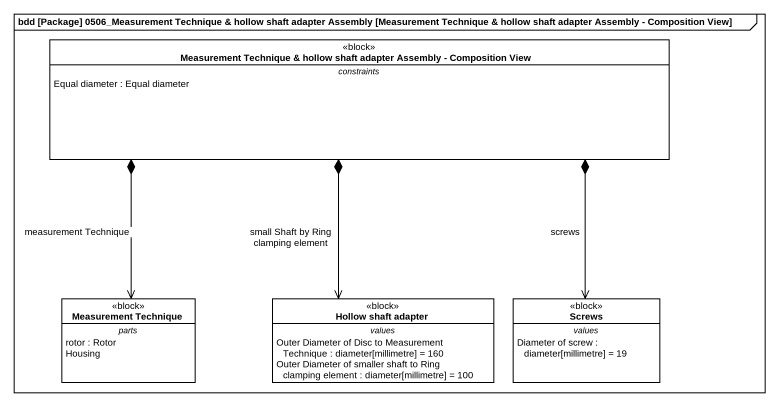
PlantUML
@startuml
mainframe bdd [Package] 0506_Measurement Technique & hollow shaft adapter Assembly [Measurement Technique & hollow shaft adapter Assembly - Composition View]
hide circle
hide empty members
class "Measurement Technique & hollow shaft adapter Assembly - Composition View" as Measurement_Technique <<block>> {
  -- constraints --
  Equal diameter : Equal diameter
}
class "Measurement Technique" as Measurement_Technique_2 <<block>> {
  -- parts --
  rotor : Rotor
  Housing
}
class "Hollow shaft adapter" as Hollow_shaft_adapter <<block>> {
  -- values --
  Outer Diameter of Disc to Measurement Technique : diameter[millimetre] = 160
  Outer Diameter of smaller shaft to Ring clamping element : diameter[millimetre] = 100
}
class Screws <<block>> {
  -- values --
  Diameter of screw : diameter[millimetre] = 19
}
Measurement_Technique *--> "measurement Technique" Measurement_Technique_2
Measurement_Technique *--> "small Shaft by Ring clamping element" Hollow_shaft_adapter
Measurement_Technique *--> "screws" Screws
@enduml
